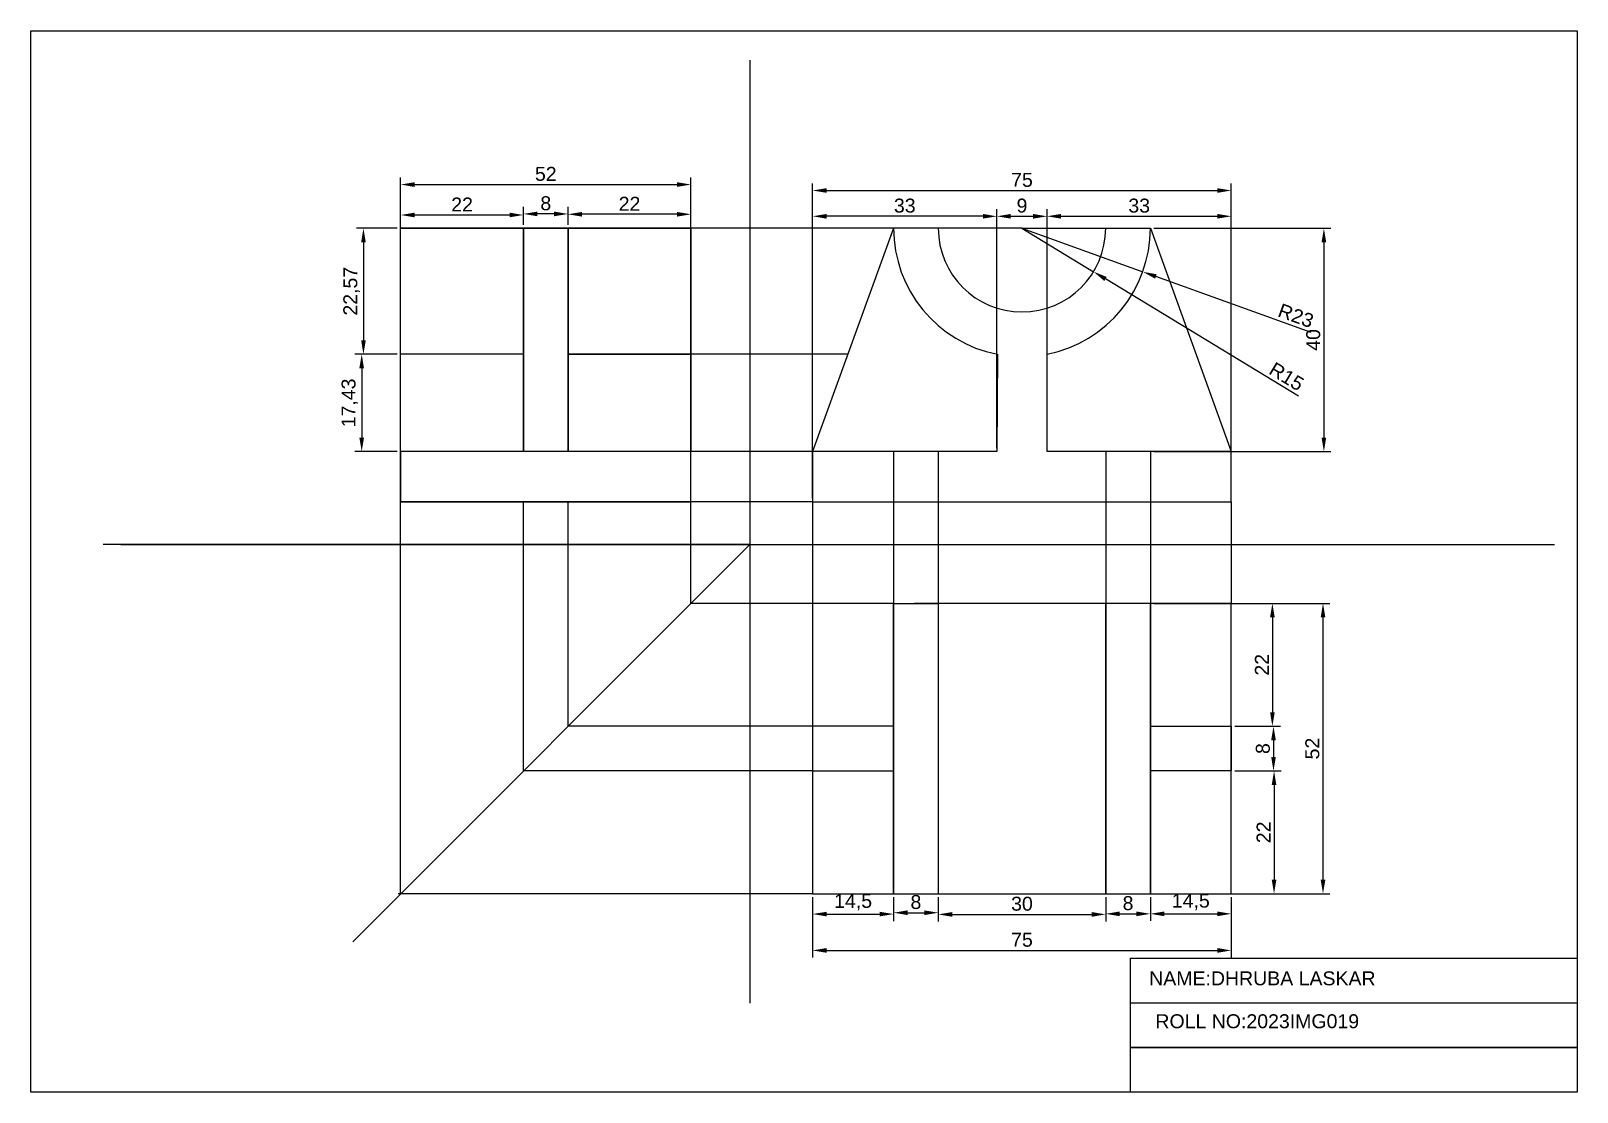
# Model space of a CAD drawing. Header units: millimetres. Extents: x 1421 to 1698, y 2087 to 2277.
import ezdxf

# ---------------------------------------------------------------- set-up
doc = ezdxf.new("R2010")
doc.units = ezdxf.units.MM
doc.styles.get("Standard").update_dxf_attribs({"font": 'arial.ttf'})
doc.dimstyles.new('ISO-25', dxfattribs={"dimtxt": 2.5, "dimasz": 2.5, "dimexe": 1.25, "dimexo": 0.625, "dimtad": 1, "dimtxsty": 'Standard', "dimcen": 2.5, "dimadec": 0, "dimazin": 0, "dimtfac": 1, "dimtmove": 0, "dimatfit": 3, "dimfxl": 1, "dimarcsym": 0})

# ---------------------------------------------------------------- blocks, each defined once
blk = doc.blocks.new('*D2')
at = {"color": 0, "lineweight": -2, "transparency": 16777216}
for p, q in [((1561.5, 2193.74), (1561.5, 2250.12)), ((1636.5, 2193.74), (1636.5, 2250.12)), ((1564, 2248.87), (1634, 2248.87))]:
    blk.add_line(p, q, dxfattribs=at)
at = {"color": 0, "transparency": 16777216}
for points in [[(1564, 2249.28), (1564, 2248.45), (1561.5, 2248.87)], [(1634, 2249.28), (1634, 2248.45), (1636.5, 2248.87)]]:
    blk.add_solid(points, dxfattribs=at)
at = {"layer": 'Defpoints', "color": 0, "transparency": 16777216}
for p in [(1636.5, 2248.87), (1561.5, 2193.11), (1636.5, 2193.11)]:
    blk.add_point(p, dxfattribs=at)
at = {"color": 0, "transparency": 16777216, "insert": (1599, 2250.76), "char_height": 2.5, "attachment_point": 5}
blk.add_mtext('75', dxfattribs=at)
blk = doc.blocks.new('*D3')
at = {"color": 0, "lineweight": -2, "transparency": 16777216}
for p, q in [((1603.5, 2202.74), (1603.5, 2245.5)), ((1606, 2244.25), (1634, 2244.25)), ((1636.5, 2202.74), (1636.5, 2245.5))]:
    blk.add_line(p, q, dxfattribs=at)
at = {"color": 0, "transparency": 16777216}
for points in [[(1606, 2244.67), (1606, 2243.83), (1603.5, 2244.25)], [(1634, 2244.67), (1634, 2243.83), (1636.5, 2244.25)]]:
    blk.add_solid(points, dxfattribs=at)
at = {"layer": 'Defpoints', "color": 0, "transparency": 16777216}
for p in [(1636.5, 2244.25), (1603.5, 2202.11), (1636.5, 2202.11)]:
    blk.add_point(p, dxfattribs=at)
at = {"color": 0, "transparency": 16777216, "insert": (1620, 2246.15), "char_height": 2.5, "attachment_point": 5}
blk.add_mtext('33', dxfattribs=at)
blk = doc.blocks.new('*D4')
at = {"color": 0, "lineweight": -2, "transparency": 16777216}
for p, q in [((1594.5, 2202.74), (1594.5, 2245.5)), ((1597, 2244.25), (1601, 2244.25)), ((1603.5, 2202.74), (1603.5, 2245.5))]:
    blk.add_line(p, q, dxfattribs=at)
at = {"color": 0, "transparency": 16777216}
for points in [[(1597, 2244.67), (1597, 2243.83), (1594.5, 2244.25)], [(1601, 2244.67), (1601, 2243.83), (1603.5, 2244.25)]]:
    blk.add_solid(points, dxfattribs=at)
at = {"layer": 'Defpoints', "color": 0, "transparency": 16777216}
for p in [(1603.5, 2244.25), (1594.5, 2202.11), (1603.5, 2202.11)]:
    blk.add_point(p, dxfattribs=at)
at = {"color": 0, "transparency": 16777216, "insert": (1599, 2246.15), "char_height": 2.5, "attachment_point": 5}
blk.add_mtext('9', dxfattribs=at)
blk = doc.blocks.new('*D5')
at = {"color": 0, "lineweight": -2, "transparency": 16777216}
for p, q in [((1561.5, 2202.74), (1561.5, 2245.5)), ((1592, 2244.25), (1564, 2244.25)), ((1594.5, 2202.74), (1594.5, 2245.5))]:
    blk.add_line(p, q, dxfattribs=at)
at = {"color": 0, "transparency": 16777216}
for points in [[(1564, 2244.67), (1564, 2243.83), (1561.5, 2244.25)], [(1592, 2244.67), (1592, 2243.83), (1594.5, 2244.25)]]:
    blk.add_solid(points, dxfattribs=at)
at = {"layer": 'Defpoints', "color": 0, "transparency": 16777216}
for p in [(1561.5, 2244.25), (1561.5, 2202.11), (1594.5, 2202.11)]:
    blk.add_point(p, dxfattribs=at)
at = {"color": 0, "transparency": 16777216, "insert": (1578, 2246.15), "char_height": 2.5, "attachment_point": 5}
blk.add_mtext('33', dxfattribs=at)
blk = doc.blocks.new('*D6')
at = {"color": 0, "lineweight": -2, "transparency": 16777216}
for p, q in [((1599, 2242.11), (1611.82, 2234.33)), ((1648.52, 2212.05), (1613.96, 2233.03))]:
    blk.add_line(p, q, dxfattribs=at)
at = {"color": 0, "transparency": 16777216}
blk.add_solid([(1614.18, 2233.39), (1613.74, 2232.68), (1611.82, 2234.33)], dxfattribs=at)
at = {"layer": 'Defpoints', "color": 0, "transparency": 16777216}
for p in [(1599, 2242.11), (1611.82, 2234.33)]:
    blk.add_point(p, dxfattribs=at)
at = {"color": 0, "transparency": 16777216, "insert": (1646.41, 2215.55), "char_height": 2.5, "attachment_point": 5, "rotation": 328.7351}
blk.add_mtext('R15', dxfattribs=at)
blk = doc.blocks.new('*D7')
at = {"color": 0, "lineweight": -2, "transparency": 16777216}
for p, q in [((1599, 2242.11), (1620.64, 2234.32)), ((1650.83, 2223.44), (1622.99, 2233.47))]:
    blk.add_line(p, q, dxfattribs=at)
at = {"color": 0, "transparency": 16777216}
blk.add_solid([(1623.13, 2233.86), (1622.85, 2233.08), (1620.64, 2234.32)], dxfattribs=at)
at = {"layer": 'Defpoints', "color": 0, "transparency": 16777216}
for p in [(1599, 2242.11), (1620.64, 2234.32)]:
    blk.add_point(p, dxfattribs=at)
at = {"color": 0, "transparency": 16777216, "insert": (1648.08, 2226.45), "char_height": 2.5, "attachment_point": 5, "rotation": 340.1844}
blk.add_mtext('R23', dxfattribs=at)
blk = doc.blocks.new('*D8')
at = {"color": 0, "lineweight": -2, "transparency": 16777216}
for p, q in [((1622.63, 2242.11), (1654.34, 2242.11)), ((1653.09, 2239.61), (1653.09, 2204.61)), ((1622.63, 2202.11), (1654.34, 2202.11))]:
    blk.add_line(p, q, dxfattribs=at)
at = {"color": 0, "transparency": 16777216}
for points in [[(1652.67, 2239.61), (1653.5, 2239.61), (1653.09, 2242.11)], [(1652.67, 2204.61), (1653.5, 2204.61), (1653.09, 2202.11)]]:
    blk.add_solid(points, dxfattribs=at)
at = {"layer": 'Defpoints', "color": 0, "transparency": 16777216}
for p in [(1622, 2242.11), (1622, 2202.11), (1653.09, 2202.11)]:
    blk.add_point(p, dxfattribs=at)
at = {"color": 0, "transparency": 16777216, "insert": (1651.19, 2222.11), "char_height": 2.5, "attachment_point": 5, "rotation": 90}
blk.add_mtext('40', dxfattribs=at)
blk = doc.blocks.new('*D9')
at = {"color": 0, "lineweight": -2, "transparency": 16777216}
for p, q in [((1561.5, 2122.32), (1561.5, 2118.06)), ((1576, 2122.32), (1576, 2118.06)), ((1564, 2119.31), (1573.5, 2119.31))]:
    blk.add_line(p, q, dxfattribs=at)
at = {"color": 0, "transparency": 16777216}
for points in [[(1564, 2119.72), (1564, 2118.89), (1561.5, 2119.31)], [(1573.5, 2119.72), (1573.5, 2118.89), (1576, 2119.31)]]:
    blk.add_solid(points, dxfattribs=at)
at = {"layer": 'Defpoints', "color": 0, "transparency": 16777216}
for p in [(1561.5, 2122.94), (1576, 2122.94), (1576, 2119.31)]:
    blk.add_point(p, dxfattribs=at)
at = {"color": 0, "transparency": 16777216, "insert": (1568.75, 2121.44), "char_height": 2.5, "attachment_point": 5}
blk.add_mtext('14,5', dxfattribs=at)
blk = doc.blocks.new('*D10')
at = {"color": 0, "lineweight": -2, "transparency": 16777216}
for p, q in [((1576, 2122.32), (1576, 2118.3)), ((1584, 2122.32), (1584, 2118.3)), ((1578.5, 2119.55), (1581.5, 2119.55))]:
    blk.add_line(p, q, dxfattribs=at)
at = {"color": 0, "transparency": 16777216}
for points in [[(1578.5, 2119.97), (1578.5, 2119.13), (1576, 2119.55)], [(1581.5, 2119.97), (1581.5, 2119.13), (1584, 2119.55)]]:
    blk.add_solid(points, dxfattribs=at)
at = {"layer": 'Defpoints', "color": 0, "transparency": 16777216}
for p in [(1576, 2122.94), (1584, 2122.94), (1584, 2119.55)]:
    blk.add_point(p, dxfattribs=at)
at = {"color": 0, "transparency": 16777216, "insert": (1580, 2121.45), "char_height": 2.5, "attachment_point": 5}
blk.add_mtext('8', dxfattribs=at)
blk = doc.blocks.new('*D11')
at = {"color": 0, "lineweight": -2, "transparency": 16777216}
for p, q in [((1584, 2122.32), (1584, 2118)), ((1614, 2122.32), (1614, 2118)), ((1586.5, 2119.25), (1611.5, 2119.25))]:
    blk.add_line(p, q, dxfattribs=at)
at = {"color": 0, "transparency": 16777216}
for points in [[(1586.5, 2119.67), (1586.5, 2118.83), (1584, 2119.25)], [(1611.5, 2119.67), (1611.5, 2118.83), (1614, 2119.25)]]:
    blk.add_solid(points, dxfattribs=at)
at = {"layer": 'Defpoints', "color": 0, "transparency": 16777216}
for p in [(1584, 2122.94), (1614, 2122.94), (1614, 2119.25)]:
    blk.add_point(p, dxfattribs=at)
at = {"color": 0, "transparency": 16777216, "insert": (1599, 2121.15), "char_height": 2.5, "attachment_point": 5}
blk.add_mtext('30', dxfattribs=at)
blk = doc.blocks.new('*D12')
at = {"color": 0, "lineweight": -2, "transparency": 16777216}
for p, q in [((1614, 2122.32), (1614, 2118.1)), ((1622, 2122.32), (1622, 2118.1)), ((1616.5, 2119.35), (1619.5, 2119.35))]:
    blk.add_line(p, q, dxfattribs=at)
at = {"color": 0, "transparency": 16777216}
for points in [[(1616.5, 2119.77), (1616.5, 2118.93), (1614, 2119.35)], [(1619.5, 2119.77), (1619.5, 2118.93), (1622, 2119.35)]]:
    blk.add_solid(points, dxfattribs=at)
at = {"layer": 'Defpoints', "color": 0, "transparency": 16777216}
for p in [(1614, 2122.94), (1622, 2122.94), (1622, 2119.35)]:
    blk.add_point(p, dxfattribs=at)
at = {"color": 0, "transparency": 16777216, "insert": (1618, 2121.25), "char_height": 2.5, "attachment_point": 5}
blk.add_mtext('8', dxfattribs=at)
blk = doc.blocks.new('*D13')
at = {"color": 0, "lineweight": -2, "transparency": 16777216}
for p, q in [((1622, 2122.32), (1622, 2118.1)), ((1636.5, 2122.32), (1636.5, 2118.1)), ((1624.5, 2119.35), (1634, 2119.35))]:
    blk.add_line(p, q, dxfattribs=at)
at = {"color": 0, "transparency": 16777216}
for points in [[(1624.5, 2119.77), (1624.5, 2118.93), (1622, 2119.35)], [(1634, 2119.77), (1634, 2118.93), (1636.5, 2119.35)]]:
    blk.add_solid(points, dxfattribs=at)
at = {"layer": 'Defpoints', "color": 0, "transparency": 16777216}
for p in [(1622, 2122.94), (1636.5, 2122.94), (1636.5, 2119.35)]:
    blk.add_point(p, dxfattribs=at)
at = {"color": 0, "transparency": 16777216, "insert": (1629.25, 2121.48), "char_height": 2.5, "attachment_point": 5}
blk.add_mtext('14,5', dxfattribs=at)
blk = doc.blocks.new('*D14')
at = {"color": 0, "lineweight": -2, "transparency": 16777216}
for p, q in [((1561.5, 2122.32), (1561.5, 2111.55)), ((1636.5, 2122.32), (1636.5, 2111.55)), ((1564, 2112.8), (1634, 2112.8))]:
    blk.add_line(p, q, dxfattribs=at)
at = {"color": 0, "transparency": 16777216}
for points in [[(1564, 2113.22), (1564, 2112.38), (1561.5, 2112.8)], [(1634, 2113.22), (1634, 2112.38), (1636.5, 2112.8)]]:
    blk.add_solid(points, dxfattribs=at)
at = {"layer": 'Defpoints', "color": 0, "transparency": 16777216}
for p in [(1561.5, 2122.94), (1636.5, 2122.94), (1636.5, 2112.8)]:
    blk.add_point(p, dxfattribs=at)
at = {"color": 0, "transparency": 16777216, "insert": (1599, 2114.7), "char_height": 2.5, "attachment_point": 5}
blk.add_mtext('75', dxfattribs=at)
blk = doc.blocks.new('*D15')
at = {"color": 0, "lineweight": -2, "transparency": 16777216}
for p, q in [((1637.13, 2174.94), (1645.11, 2174.94)), ((1643.86, 2172.44), (1643.86, 2155.44)), ((1637.13, 2152.94), (1645.11, 2152.94))]:
    blk.add_line(p, q, dxfattribs=at)
at = {"color": 0, "transparency": 16777216}
for points in [[(1643.45, 2172.44), (1644.28, 2172.44), (1643.86, 2174.94)], [(1643.45, 2155.44), (1644.28, 2155.44), (1643.86, 2152.94)]]:
    blk.add_solid(points, dxfattribs=at)
at = {"layer": 'Defpoints', "color": 0, "transparency": 16777216}
for p in [(1636.5, 2174.94), (1636.5, 2152.94), (1643.86, 2152.94)]:
    blk.add_point(p, dxfattribs=at)
at = {"color": 0, "transparency": 16777216, "insert": (1641.98, 2163.94), "char_height": 2.5, "attachment_point": 5, "rotation": 90}
blk.add_mtext('22', dxfattribs=at)
blk = doc.blocks.new('*D16')
at = {"color": 0, "lineweight": -2, "transparency": 16777216}
for p, q in [((1637.13, 2152.94), (1645.31, 2152.94)), ((1644.06, 2150.44), (1644.06, 2147.44)), ((1637.13, 2144.94), (1645.31, 2144.94))]:
    blk.add_line(p, q, dxfattribs=at)
at = {"color": 0, "transparency": 16777216}
for points in [[(1643.65, 2150.44), (1644.48, 2150.44), (1644.06, 2152.94)], [(1643.65, 2147.44), (1644.48, 2147.44), (1644.06, 2144.94)]]:
    blk.add_solid(points, dxfattribs=at)
at = {"layer": 'Defpoints', "color": 0, "transparency": 16777216}
for p in [(1636.5, 2152.94), (1636.5, 2144.94), (1644.06, 2144.94)]:
    blk.add_point(p, dxfattribs=at)
at = {"color": 0, "transparency": 16777216, "insert": (1642.16, 2148.94), "char_height": 2.5, "attachment_point": 5, "rotation": 90}
blk.add_mtext('8', dxfattribs=at)
blk = doc.blocks.new('*D17')
at = {"color": 0, "lineweight": -2, "transparency": 16777216}
for p, q in [((1637.13, 2144.94), (1645.41, 2144.94)), ((1644.16, 2142.44), (1644.16, 2125.44)), ((1637.13, 2122.94), (1645.41, 2122.94))]:
    blk.add_line(p, q, dxfattribs=at)
at = {"color": 0, "transparency": 16777216}
for points in [[(1643.75, 2142.44), (1644.58, 2142.44), (1644.16, 2144.94)], [(1643.75, 2125.44), (1644.58, 2125.44), (1644.16, 2122.94)]]:
    blk.add_solid(points, dxfattribs=at)
at = {"layer": 'Defpoints', "color": 0, "transparency": 16777216}
for p in [(1636.5, 2144.94), (1636.5, 2122.94), (1644.16, 2122.94)]:
    blk.add_point(p, dxfattribs=at)
at = {"color": 0, "transparency": 16777216, "insert": (1642.28, 2133.94), "char_height": 2.5, "attachment_point": 5, "rotation": 90}
blk.add_mtext('22', dxfattribs=at)
blk = doc.blocks.new('*D18')
at = {"color": 0, "lineweight": -2, "transparency": 16777216}
for p, q in [((1622.63, 2174.94), (1654.18, 2174.94)), ((1652.93, 2172.44), (1652.93, 2125.44)), ((1622.63, 2122.94), (1654.18, 2122.94))]:
    blk.add_line(p, q, dxfattribs=at)
at = {"color": 0, "transparency": 16777216}
for points in [[(1652.52, 2172.44), (1653.35, 2172.44), (1652.93, 2174.94)], [(1652.52, 2125.44), (1653.35, 2125.44), (1652.93, 2122.94)]]:
    blk.add_solid(points, dxfattribs=at)
at = {"layer": 'Defpoints', "color": 0, "transparency": 16777216}
for p in [(1622, 2174.94), (1622, 2122.94), (1652.93, 2122.94)]:
    blk.add_point(p, dxfattribs=at)
at = {"color": 0, "transparency": 16777216, "insert": (1651.03, 2148.94), "char_height": 2.5, "attachment_point": 5, "rotation": 90}
blk.add_mtext('52', dxfattribs=at)
blk = doc.blocks.new('*D20')
at = {"color": 0, "lineweight": -2, "transparency": 16777216}
for p, q in [((1517.69, 2242.74), (1517.69, 2245.86)), ((1537.19, 2244.61), (1520.19, 2244.61)), ((1539.69, 2242.74), (1539.69, 2245.86))]:
    blk.add_line(p, q, dxfattribs=at)
at = {"color": 0, "transparency": 16777216}
for points in [[(1520.19, 2245.03), (1520.19, 2244.19), (1517.69, 2244.61)], [(1537.19, 2245.03), (1537.19, 2244.19), (1539.69, 2244.61)]]:
    blk.add_solid(points, dxfattribs=at)
at = {"layer": 'Defpoints', "color": 0, "transparency": 16777216}
for p in [(1517.69, 2244.61), (1517.69, 2242.11), (1539.69, 2242.11)]:
    blk.add_point(p, dxfattribs=at)
at = {"color": 0, "transparency": 16777216, "insert": (1528.69, 2246.49), "char_height": 2.5, "attachment_point": 5}
blk.add_mtext('22', dxfattribs=at)
blk = doc.blocks.new('*D21')
at = {"color": 0, "lineweight": -2, "transparency": 16777216}
for p, q in [((1509.69, 2242.74), (1509.69, 2245.92)), ((1515.19, 2244.67), (1512.19, 2244.67)), ((1517.69, 2242.74), (1517.69, 2245.92))]:
    blk.add_line(p, q, dxfattribs=at)
at = {"color": 0, "transparency": 16777216}
for points in [[(1512.19, 2245.09), (1512.19, 2244.26), (1509.69, 2244.67)], [(1515.19, 2245.09), (1515.19, 2244.26), (1517.69, 2244.67)]]:
    blk.add_solid(points, dxfattribs=at)
at = {"layer": 'Defpoints', "color": 0, "transparency": 16777216}
for p in [(1509.69, 2244.67), (1509.69, 2242.11), (1517.69, 2242.11)]:
    blk.add_point(p, dxfattribs=at)
at = {"color": 0, "transparency": 16777216, "insert": (1513.69, 2246.57), "char_height": 2.5, "attachment_point": 5}
blk.add_mtext('8', dxfattribs=at)
blk = doc.blocks.new('*D22')
at = {"color": 0, "lineweight": -2, "transparency": 16777216}
for p, q in [((1487.69, 2242.74), (1487.69, 2245.73)), ((1507.19, 2244.48), (1490.19, 2244.48)), ((1509.69, 2242.74), (1509.69, 2245.73))]:
    blk.add_line(p, q, dxfattribs=at)
at = {"color": 0, "transparency": 16777216}
for points in [[(1490.19, 2244.9), (1490.19, 2244.07), (1487.69, 2244.48)], [(1507.19, 2244.9), (1507.19, 2244.07), (1509.69, 2244.48)]]:
    blk.add_solid(points, dxfattribs=at)
at = {"layer": 'Defpoints', "color": 0, "transparency": 16777216}
for p in [(1487.69, 2244.48), (1487.69, 2242.11), (1509.69, 2242.11)]:
    blk.add_point(p, dxfattribs=at)
at = {"color": 0, "transparency": 16777216, "insert": (1498.69, 2246.36), "char_height": 2.5, "attachment_point": 5}
blk.add_mtext('22', dxfattribs=at)
blk = doc.blocks.new('*D23')
at = {"color": 0, "lineweight": -2, "transparency": 16777216}
for p, q in [((1487.06, 2242.11), (1479.77, 2242.11)), ((1481.02, 2239.61), (1481.02, 2222.04)), ((1487.06, 2219.54), (1479.77, 2219.54))]:
    blk.add_line(p, q, dxfattribs=at)
at = {"color": 0, "transparency": 16777216}
for points in [[(1480.61, 2239.61), (1481.44, 2239.61), (1481.02, 2242.11)], [(1480.61, 2222.04), (1481.44, 2222.04), (1481.02, 2219.54)]]:
    blk.add_solid(points, dxfattribs=at)
at = {"layer": 'Defpoints', "color": 0, "transparency": 16777216}
for p in [(1487.69, 2242.11), (1481.02, 2219.54), (1487.69, 2219.54)]:
    blk.add_point(p, dxfattribs=at)
at = {"color": 0, "transparency": 16777216, "insert": (1478.9, 2230.83), "char_height": 2.5, "attachment_point": 5, "rotation": 90}
blk.add_mtext('22,57', dxfattribs=at)
blk = doc.blocks.new('*D24')
at = {"color": 0, "lineweight": -2, "transparency": 16777216}
for p, q in [((1487.06, 2219.54), (1479.46, 2219.54)), ((1480.71, 2217.04), (1480.71, 2204.61)), ((1487.06, 2202.11), (1479.46, 2202.11))]:
    blk.add_line(p, q, dxfattribs=at)
at = {"color": 0, "transparency": 16777216}
for points in [[(1480.29, 2217.04), (1481.12, 2217.04), (1480.71, 2219.54)], [(1480.29, 2204.61), (1481.12, 2204.61), (1480.71, 2202.11)]]:
    blk.add_solid(points, dxfattribs=at)
at = {"layer": 'Defpoints', "color": 0, "transparency": 16777216}
for p in [(1487.69, 2219.54), (1480.71, 2202.11), (1487.69, 2202.11)]:
    blk.add_point(p, dxfattribs=at)
at = {"color": 0, "transparency": 16777216, "insert": (1478.58, 2210.83), "char_height": 2.5, "attachment_point": 5, "rotation": 90}
blk.add_mtext('17,43', dxfattribs=at)
blk = doc.blocks.new('*D25')
at = {"color": 0, "lineweight": -2, "transparency": 16777216}
for p, q in [((1487.69, 2202.74), (1487.69, 2251.18)), ((1490.19, 2249.93), (1537.19, 2249.93)), ((1539.69, 2202.74), (1539.69, 2251.18))]:
    blk.add_line(p, q, dxfattribs=at)
at = {"color": 0, "transparency": 16777216}
for points in [[(1490.19, 2250.35), (1490.19, 2249.51), (1487.69, 2249.93)], [(1537.19, 2250.35), (1537.19, 2249.51), (1539.69, 2249.93)]]:
    blk.add_solid(points, dxfattribs=at)
at = {"layer": 'Defpoints', "color": 0, "transparency": 16777216}
for p in [(1539.69, 2249.93), (1487.69, 2202.11), (1539.69, 2202.11)]:
    blk.add_point(p, dxfattribs=at)
at = {"color": 0, "transparency": 16777216, "insert": (1513.69, 2251.83), "char_height": 2.5, "attachment_point": 5}
blk.add_mtext('52', dxfattribs=at)

msp = doc.modelspace()

# ---------------------------------------------------------------- linework, layer by layer
at = {"color": 85, "true_color": 0x58ba48}
for p, q in [((1550.225, 2272.187), (1550.225, 2103.381)), ((1550.225, 2185.477), (1434.414, 2185.477)), ((1437.543, 2185.477), (1694.419, 2185.477))]:
    msp.add_line(p, q, dxfattribs=at)
at = {"color": 7}
for p, q in [((1576, 2242.114), (1487.689, 2242.114)), ((1487.689, 2193.114), (1487.689, 2242.114)), ((1509.689, 2202.114), (1509.689, 2242.114)), ((1517.689, 2202.114), (1517.689, 2242.114)), ((1539.689, 2174.941), (1539.689, 2242.114)), ((1509.689, 2219.541), (1487.689, 2219.541)), ((1567.818, 2219.541), (1517.689, 2219.541)), ((1561.5, 2202.114), (1487.689, 2202.114)), ((1576, 2202.114), (1576, 2122.941)), ((1584, 2202.114), (1584, 2122.941)), ((1614, 2202.114), (1614, 2122.941)), ((1622, 2202.114), (1622, 2122.941)), ((1561.5, 2193.114), (1487.689, 2193.114)), ((1487.689, 2185.477), (1487.689, 2193.114)), ((1509.689, 2185.477), (1509.689, 2193.114)), ((1517.689, 2185.477), (1517.689, 2193.114)), ((1561.5, 2193.114), (1561.5, 2174.941)), ((1636.5, 2193.114), (1636.5, 2174.941)), ((1550.225, 2185.477), (1479.098, 2114.35)), ((1487.689, 2122.941), (1487.689, 2185.477)), ((1509.689, 2144.941), (1509.689, 2185.477)), ((1517.689, 2152.941), (1517.689, 2185.477)), ((1561.5, 2174.941), (1539.689, 2174.941)), ((1561.5, 2152.941), (1517.689, 2152.941)), ((1561.5, 2144.941), (1509.689, 2144.941)), ((1561.5, 2122.941), (1487.222, 2122.941)), ((1561.5, 2122.941), (1487.689, 2122.941))]:
    msp.add_line(p, q, dxfattribs=at)
at = {"color": 6}
for p, q in [((1487.689, 2202.114), (1487.689, 2242.114)), ((1487.689, 2242.114), (1539.689, 2242.114)), ((1509.689, 2242.114), (1509.689, 2219.541)), ((1539.689, 2242.114), (1517.689, 2242.114)), ((1517.689, 2242.114), (1517.689, 2219.541)), ((1539.689, 2242.114), (1539.689, 2202.114)), ((1576, 2242.114), (1561.5, 2202.114)), ((1599, 2242.114), (1576, 2242.114)), ((1599, 2242.114), (1622, 2242.114)), ((1622, 2242.114), (1636.5, 2202.114)), ((1509.689, 2219.541), (1487.689, 2219.541)), ((1509.689, 2219.541), (1509.689, 2202.114)), ((1517.689, 2219.541), (1539.689, 2219.541)), ((1517.689, 2219.541), (1517.689, 2202.114)), ((1594.587, 2219.558), (1594.5, 2202.114)), ((1594.584, 2219.542), (1594.587, 2219.558)), ((1603.5, 2202.114), (1603.5, 2219.558)), ((1539.689, 2202.114), (1487.689, 2202.114)), ((1487.689, 2202.114), (1487.689, 2193.114)), ((1539.689, 2193.114), (1539.689, 2202.114)), ((1594.5, 2202.114), (1561.5, 2202.114)), ((1561.5, 2202.114), (1561.5, 2193.114)), ((1636.5, 2202.114), (1603.5, 2202.114)), ((1636.5, 2193.114), (1636.5, 2202.114)), ((1487.689, 2193.114), (1539.689, 2193.114)), ((1561.5, 2193.114), (1636.5, 2193.114)), ((1576, 2174.941), (1561.5, 2174.941)), ((1561.5, 2174.941), (1561.5, 2122.941)), ((1576, 2122.941), (1576, 2174.941)), ((1576, 2174.941), (1584, 2174.941)), ((1576, 2174.941), (1576, 2152.941)), ((1622, 2174.941), (1579.746, 2174.941)), ((1584, 2174.941), (1584, 2122.941)), ((1614, 2122.941), (1614, 2174.941)), ((1622, 2122.941), (1622, 2174.941)), ((1636.5, 2174.941), (1622, 2174.941)), ((1622, 2174.941), (1622, 2152.941)), ((1636.5, 2122.941), (1636.5, 2174.941)), ((1576, 2152.941), (1561.5, 2152.941)), ((1561.5, 2152.941), (1561.5, 2144.941)), ((1622, 2152.941), (1636.5, 2152.941)), ((1636.5, 2152.941), (1636.5, 2144.941)), ((1561.5, 2144.941), (1576, 2144.941)), ((1636.5, 2144.941), (1622, 2144.941)), ((1561.5, 2122.941), (1636.5, 2122.941)), ((1576, 2122.941), (1622, 2122.941)), ((1584, 2122.941), (1614, 2122.941))]:
    msp.add_line(p, q, dxfattribs=at)
for points in [[(1421.449, 2277.438), (1698.449, 2277.438), (1698.449, 2087.438), (1421.449, 2087.438)], [(1698.449, 2087.438), (1618.449, 2087.438), (1618.449, 2111.438), (1698.449, 2111.438)], [(1698.449, 2095.438), (1618.449, 2095.438), (1618.449, 2103.438), (1698.449, 2103.438)], [(1698.449, 2087.438), (1618.449, 2087.438), (1618.449, 2095.438), (1698.449, 2095.438)]]:
    msp.add_lwpolyline(points, close=True)
for radius, start, end in [(23, 180, 258.9378), (15, 180, 0), (23, 281.28282, 0)]:
    msp.add_arc((1599, 2242.114), radius, start, end, dxfattribs=at)

# ---------------------------------------------------------------- texts
at = {"char_height": 2.5, "attachment_point": 1}
for s, insert in [('NAME:DHRUBA LASKAR', (1621.792, 2109.052)), ('ROLL NO:2023IMG019', (1622.906, 2101.37))]:
    msp.add_mtext_dynamic_manual_height_columns(s, width=80, gutter_width=12.5, heights=[0], dxfattribs=dict(at, insert=insert))

# ---------------------------------------------------------------- dimensions: what is measured, and where the dimension line sits
at = {"color": 2}
for base, p1, p2, picture, middle in [((1539.689, 2249.929), (1487.689, 2202.114), (1539.689, 2202.114), '*D25', (1513.689, 2251.831)), ((1487.689, 2244.482), (1509.689, 2242.114), (1487.689, 2242.114), '*D22', (1498.689, 2246.362)), ((1509.689, 2244.672), (1517.689, 2242.114), (1509.689, 2242.114), '*D21', (1513.689, 2246.573)), ((1517.689, 2244.608), (1539.689, 2242.114), (1517.689, 2242.114), '*D20', (1528.689, 2246.489))]:
    dim = msp.add_linear_dim(base=base, p1=p1, p2=p2, dimstyle='ISO-25', dxfattribs=at)
    dim.commit()
    dim.dimension.update_dxf_attribs({"geometry": picture, "text_midpoint": middle})
at = {"color": 2, "true_color": 0xf1eb1f}
for base, p1, p2, picture, middle in [((1636.5, 2248.868), (1561.5, 2193.114), (1636.5, 2193.114), '*D2', (1599, 2250.764)), ((1561.5, 2244.249), (1594.5, 2202.114), (1561.5, 2202.114), '*D5', (1578, 2246.151)), ((1603.5, 2244.249), (1594.5, 2202.114), (1603.5, 2202.114), '*D4', (1599, 2246.15)), ((1636.5, 2244.249), (1603.5, 2202.114), (1636.5, 2202.114), '*D3', (1620, 2246.151)), ((1576, 2119.308), (1561.5, 2122.941), (1576, 2122.941), '*D9', (1568.75, 2121.435)), ((1636.5, 2112.801), (1561.5, 2122.941), (1636.5, 2122.941), '*D14', (1599, 2114.697)), ((1584, 2119.551), (1576, 2122.941), (1584, 2122.941), '*D10', (1580, 2121.452)), ((1614, 2119.248), (1584, 2122.941), (1614, 2122.941), '*D11', (1599, 2121.151)), ((1622, 2119.349), (1614, 2122.941), (1622, 2122.941), '*D12', (1618, 2121.251)), ((1636.5, 2119.349), (1622, 2122.941), (1636.5, 2122.941), '*D13', (1629.25, 2121.477))]:
    dim = msp.add_linear_dim(base=base, p1=p1, p2=p2, dimstyle='ISO-25', dxfattribs=at)
    dim.commit()
    dim.dimension.update_dxf_attribs({"geometry": picture, "text_midpoint": middle})
at = {"color": 2}
for base, p1, p2, picture, middle in [((1481.024, 2219.541), (1487.689, 2242.114), (1487.689, 2219.541), '*D23', (1478.897, 2230.828)), ((1480.708, 2202.114), (1487.689, 2219.541), (1487.689, 2202.114), '*D24', (1478.58, 2210.828))]:
    dim = msp.add_linear_dim(base=base, p1=p1, p2=p2, angle=90, dimstyle='ISO-25', dxfattribs=at)
    dim.commit()
    dim.dimension.update_dxf_attribs({"geometry": picture, "text_midpoint": middle})
at = {"color": 2, "true_color": 0xf1eb1f}
for mpoint, picture, middle in [((1611.822, 2234.329), '*D6', (1645.426, 2213.926)), ((1620.639, 2234.317), '*D7', (1647.435, 2224.661))]:
    dim = msp.add_radius_dim(center=(1599, 2242.114), mpoint=mpoint, dimstyle='ISO-25', dxfattribs=at)
    dim.commit()
    dim.dimension.update_dxf_attribs({"geometry": picture, "text_midpoint": middle, "dimtype": 164})
for base, p1, p2, picture, middle in [((1653.087, 2202.114), (1622, 2242.114), (1622, 2202.114), '*D8', (1651.186, 2222.114)), ((1652.932, 2122.941), (1622, 2174.941), (1622, 2122.941), '*D18', (1651.031, 2148.941)), ((1643.862, 2152.941), (1636.5, 2174.941), (1636.5, 2152.941), '*D15', (1641.982, 2163.941)), ((1644.064, 2144.941), (1636.5, 2152.941), (1636.5, 2144.941), '*D16', (1642.162, 2148.941)), ((1644.165, 2122.941), (1636.5, 2144.941), (1636.5, 2122.941), '*D17', (1642.284, 2133.941))]:
    dim = msp.add_linear_dim(base=base, p1=p1, p2=p2, angle=90, dimstyle='ISO-25', dxfattribs=at)
    dim.commit()
    dim.dimension.update_dxf_attribs({"geometry": picture, "text_midpoint": middle})

doc.saveas('drawing.dxf')
